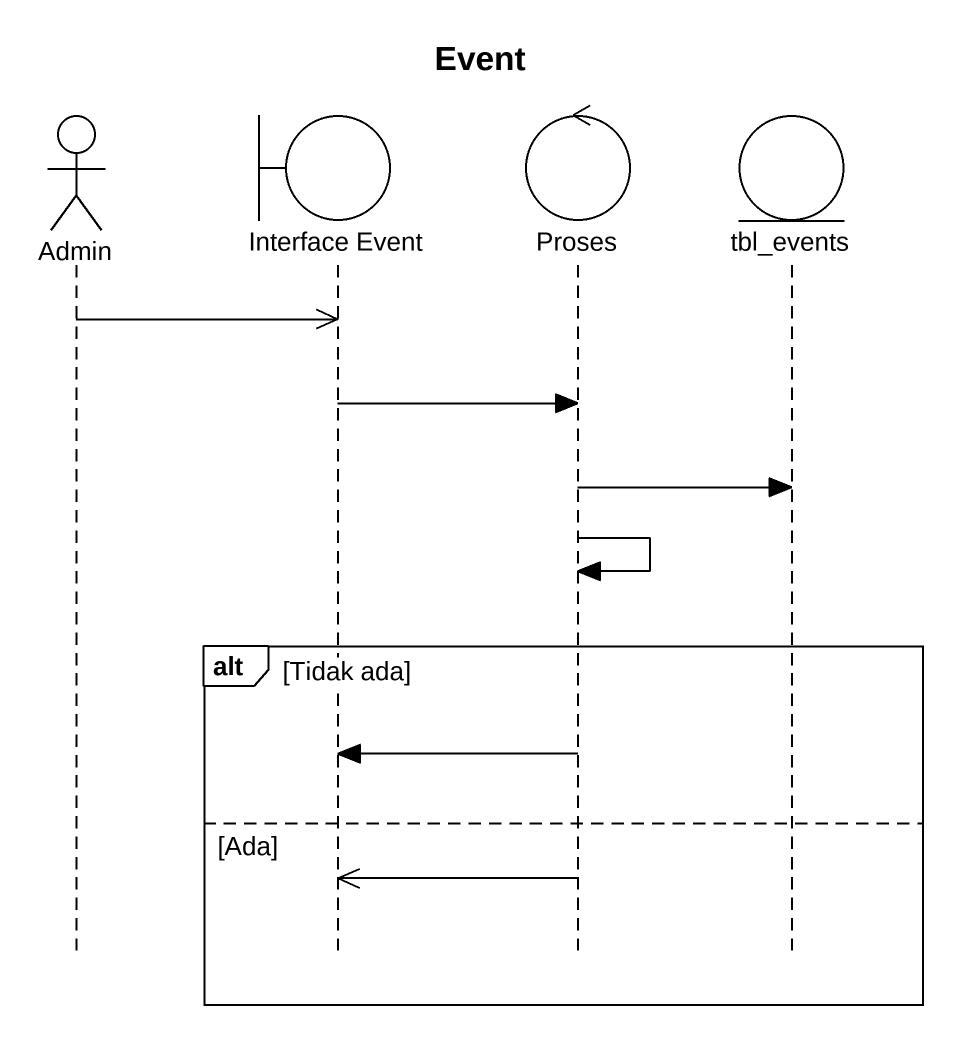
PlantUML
@startuml
title Event
hide footbox
actor Admin
boundary "Interface Event" as Interface_Event
control Proses
entity tbl_events

Admin ->> Interface_Event
Interface_Event -> Proses
Proses -> tbl_events
Proses -> Proses
alt Tidak ada
  Proses -> Interface_Event
else Ada
  Proses ->> Interface_Event
end
@enduml
